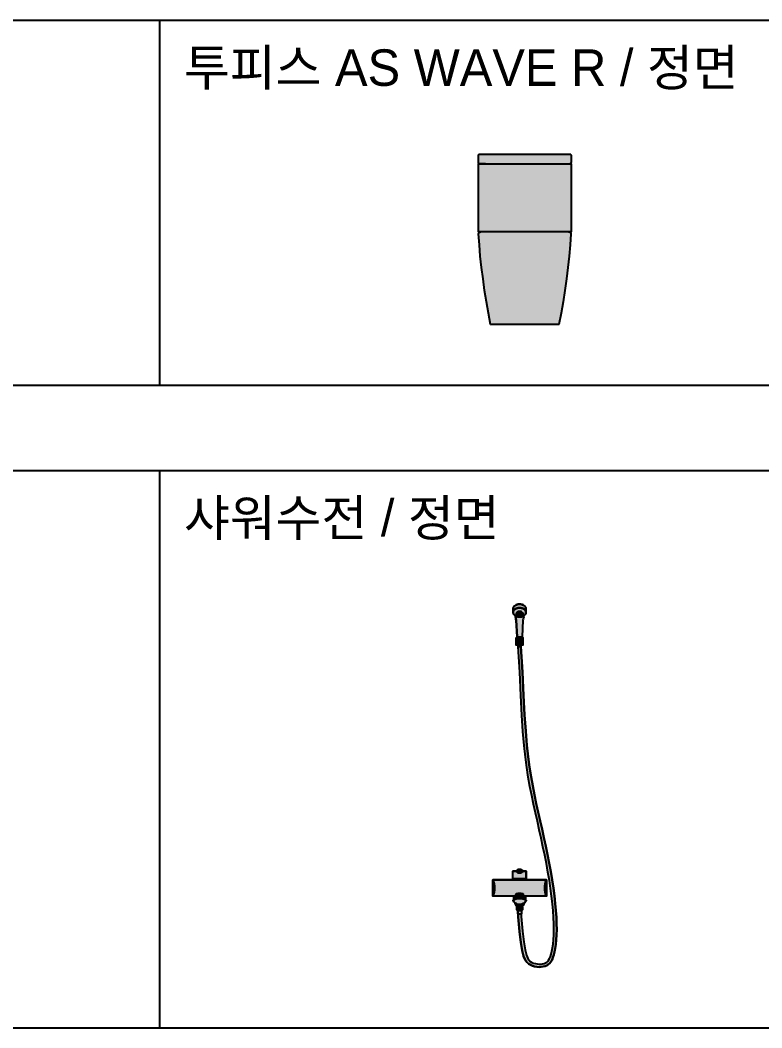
# Model space of a CAD drawing. Header units: millimetres. Extents: x 488786 to 747986, y 25193 to 95000.
# Drawn here: x 545927 to 548974, y 73179 to 77320 of the extents above; entities that cross this region are included whole.
import ezdxf

# ---------------------------------------------------------------- set-up
doc = ezdxf.new("R2010")
doc.units = ezdxf.units.MM
for name, color, linetype in [('10. ETC', 251, 'Continuous'), ('13. TXT2', 43, 'Continuous'), ('25. 255', 255, 'Continuous'), ('6. FUR1', 181, 'Continuous')]:
    doc.layers.add(name, color=color, linetype=linetype)
doc.styles.add('YUHIHA_TEXT', font='Pretendard-Regular.ttf')

# ---------------------------------------------------------------- blocks, each defined once
blk = doc.blocks.new('YUHIHA_Sanitary_Toilet_TwoPiece_B_Front_Geometry')
at = {"layer": '25. 255'}
blk.add_hatch(color=256, dxfattribs=at).paths.add_polyline_path([(40.8, 46.4), (32.5, 93), (25, 139.7), (18.5, 186.5), (12.5, 233.4), (7.4, 280.3), (3.4, 327.4), (0.4, 371.8), (0.9, 374.8), (2.6, 377.5), (5.3, 379.4), (8.4, 380), (0, 380), (0, 660), (28.4, 660), (4.4, 660), (2.5, 660.7), (1.5, 661.5), (0.4, 663.1), (0.1, 664.3), (0.1, 695.7), (0.4, 696.9), (1.5, 698.5), (3.1, 699.6), (5, 700), (375.7, 700), (377.5, 699.3), (378.5, 698.5), (379.6, 696.9), (380, 695.7), (380, 665), (379.6, 663.1), (378.5, 661.5), (376.9, 660.4), (375.2, 660), (380, 660), (380, 380), (371.5, 380), (374.7, 379.4), (377.4, 377.5), (379.1, 374.8), (379.5, 371.8), (376.6, 327.4), (372.5, 280.3), (367.5, 233.4), (361.5, 186.5), (354.9, 139.7), (347.5, 93), (339.2, 46.4), (330, 0), (49.9, 0)])
at = {"layer": '6. FUR1', "linetype": 'Continuous'}
blk.add_lwpolyline([(40.8, 46.4), (32.5, 93), (25, 139.7), (18.5, 186.5), (12.5, 233.4), (7.4, 280.3), (3.4, 327.4), (0.4, 371.8), (0.9, 374.8), (2.6, 377.5), (5.3, 379.4), (8.4, 380), (0, 380), (0, 660), (28.4, 660), (4.4, 660), (2.5, 660.7), (1.5, 661.5), (0.4, 663.1), (0.1, 664.3), (0.1, 695.7), (0.4, 696.9), (1.5, 698.5), (3.1, 699.6), (5, 700), (375.7, 700), (377.5, 699.3), (378.5, 698.5), (379.6, 696.9), (380, 695.7), (380, 665), (379.6, 663.1), (378.5, 661.5), (376.9, 660.4), (375.2, 660), (380, 660), (380, 380), (371.5, 380), (374.7, 379.4), (377.4, 377.5), (379.1, 374.8), (379.5, 371.8), (376.6, 327.4), (372.5, 280.3), (367.5, 233.4), (361.5, 186.5), (354.9, 139.7), (347.5, 93), (339.2, 46.4), (330, 0), (49.9, 0), (40.8, 46.4)], close=True, dxfattribs=at)
at = {"layer": '6. FUR1', "color": 241, "linetype": 'Continuous', "lineweight": -3}
for points in [[(2, 660), (378, 660)], [(370.8, 380), (9.1, 380)]]:
    blk.add_lwpolyline(points, dxfattribs=at)
blk = doc.blocks.new('YUHIHA_Sanitary_Toilet_TwoPiece_B_Front', base_point=(190, 0))
at = {"layer": '6. FUR1'}
blk.add_blockref('YUHIHA_Sanitary_Toilet_TwoPiece_B_Front_Geometry', (0, 0), dxfattribs=at)
blk = doc.blocks.new('YUHIHA_Sanitary_ShowerMixer_Front_Geometry')
at = {"layer": '25. 255'}
for points in [[(83.7, 1457.1), (83.7, 1471.9), (83.8, 1473.7), (84.2, 1475.4), (84.8, 1477.1), (85.5, 1478.7), (86.7, 1480.6), (88.1, 1482.3), (89.7, 1483.8), (91.4, 1485.2), (93.3, 1486.5), (95.3, 1487.5), (97.4, 1488.5), (99.6, 1489.2), (102.1, 1489.9), (104.7, 1490.3), (107.3, 1490.6), (110, 1490.7), (112.6, 1490.6), (115.2, 1490.3), (117.8, 1489.9), (120.3, 1489.2), (122.5, 1488.5), (124.6, 1487.5), (126.6, 1486.5), (128.5, 1485.2), (130.2, 1483.8), (131.8, 1482.3), (133.2, 1480.6), (134.4, 1478.7), (135.2, 1477.1), (135.7, 1475.4), (136.1, 1473.7), (136.2, 1471.9), (136.2, 1457.1), (136.1, 1458.9), (135.7, 1460.7), (135.2, 1462.4), (134.4, 1464), (133.2, 1465.8), (131.8, 1467.5), (130.2, 1469.1), (128.5, 1470.5), (126.6, 1471.7), (124.6, 1472.8), (122.5, 1473.7), (120.3, 1474.5), (117.8, 1475.1), (115.2, 1475.6), (112.6, 1475.9), (110, 1476), (107.3, 1475.9), (104.7, 1475.6), (102.1, 1475.1), (99.6, 1474.5), (97.4, 1473.7), (95.3, 1472.8), (93.3, 1471.7), (91.4, 1470.5), (89.7, 1469.1), (88.1, 1467.5), (86.7, 1465.8), (85.5, 1464), (84.8, 1462.4), (84.2, 1460.7), (83.8, 1458.9)], [(91.1, 1444), (89.4, 1445.4), (88, 1446.9), (86.7, 1448.5), (85.5, 1450.3), (84.8, 1451.9), (84.2, 1453.6), (83.8, 1455.3), (83.7, 1457.1), (83.8, 1458.9), (84.2, 1460.7), (84.8, 1462.4), (85.5, 1464), (86.7, 1465.8), (88.1, 1467.5), (89.7, 1469.1), (91.4, 1470.5), (93.3, 1471.7), (95.3, 1472.8), (97.4, 1473.7), (99.6, 1474.5), (102.1, 1475.1), (104.7, 1475.6), (107.3, 1475.9), (110, 1476), (112.6, 1475.9), (115.2, 1475.6), (117.8, 1475.1), (120.3, 1474.5), (122.5, 1473.7), (124.6, 1472.8), (126.6, 1471.7), (128.5, 1470.5), (130.2, 1469.1), (131.8, 1467.5), (133.2, 1465.8), (134.4, 1464), (135.2, 1462.4), (135.7, 1460.7), (136.1, 1458.9), (136.2, 1457.1), (136.1, 1455.3), (135.7, 1453.6), (135.2, 1451.9), (134.4, 1450.3), (133.2, 1448.5), (131.9, 1446.9), (130.5, 1445.4), (128.9, 1444), (128.8, 1444), (128.7, 1443.9), (128.6, 1443.9), (128.5, 1443.8), (126.6, 1442.5), (124.6, 1441.4), (122.5, 1440.5), (120.3, 1439.8), (117.8, 1439.1), (115.2, 1438.6), (112.6, 1438.4), (110, 1438.3), (107.3, 1438.4), (104.7, 1438.6), (102.1, 1439.1), (99.6, 1439.8), (97.4, 1440.5), (95.3, 1441.4), (93.3, 1442.5), (91.4, 1443.8), (91.3, 1443.9), (91.2, 1443.9), (91.1, 1444)], [(97.1, 1452), (97.2, 1452.9), (97.3, 1453.7), (97.6, 1454.5), (98, 1455.2), (98.6, 1456.1), (99.3, 1456.9), (100, 1457.7), (100.9, 1458.3), (101.8, 1458.9), (102.8, 1459.4), (103.8, 1459.9), (104.9, 1460.2), (106.1, 1460.5), (107.4, 1460.8), (108.7, 1460.9), (110, 1460.9), (111.2, 1460.9), (112.5, 1460.8), (113.8, 1460.5), (115.1, 1460.2), (116.1, 1459.9), (117.1, 1459.4), (118.1, 1458.9), (119, 1458.3), (119.9, 1457.7), (120.6, 1456.9), (121.3, 1456.1), (121.9, 1455.2), (122.3, 1454.5), (122.6, 1453.7), (122.7, 1452.9), (122.8, 1452), (122.7, 1451.2), (122.6, 1450.3), (122.3, 1449.5), (121.9, 1448.8), (121.3, 1447.9), (120.6, 1447.1), (119.9, 1446.4), (119, 1445.7), (118.1, 1445.1), (117.1, 1444.6), (116.1, 1444.2), (115.1, 1443.8), (113.8, 1443.5), (112.5, 1443.3), (111.2, 1443.1), (110, 1443.1), (108.7, 1443.1), (107.4, 1443.3), (106.1, 1443.5), (104.9, 1443.8), (103.8, 1444.2), (102.8, 1444.6), (101.8, 1445.1), (100.9, 1445.7), (100, 1446.4), (99.3, 1447.1), (98.6, 1447.9), (98, 1448.8), (97.6, 1449.5), (97.3, 1450.3), (97.2, 1451.2)], [(99.8, 1356.9), (96.2, 1424.8), (95.1, 1429.6), (93.9, 1434.5), (92.6, 1439.3), (91.1, 1444), (91.1, 1444), (91.2, 1443.9), (91.3, 1443.9), (91.4, 1443.8), (93.3, 1442.5), (95.3, 1441.4), (97.4, 1440.5), (99.6, 1439.8), (102.1, 1439.1), (104.7, 1438.6), (107.3, 1438.4), (110, 1438.3), (112.6, 1438.4), (115.2, 1438.6), (117.8, 1439.1), (120.3, 1439.8), (122.5, 1440.5), (124.6, 1441.4), (126.6, 1442.5), (128.5, 1443.8), (128.6, 1443.9), (128.7, 1443.9), (128.8, 1444), (128.9, 1444), (127.3, 1439.3), (126, 1434.5), (124.8, 1429.6), (123.7, 1424.8), (120.1, 1356.8), (119.8, 1356.7), (119.6, 1356.6), (119.3, 1356.5), (119, 1356.4), (114.5, 1355.3), (109.9, 1354.9), (105.4, 1355.3), (100.9, 1356.5), (100.6, 1356.6), (100.3, 1356.7), (100.1, 1356.8)], [(96.1, 1353.9), (101.1, 1353.9), (101.1, 1354.9), (118.8, 1354.9), (118.8, 1353.9), (123.8, 1353.9), (123.8, 1322.4), (115.7, 1322.4), (115.7, 1316.6), (104.2, 1316.6), (104.2, 1322.4), (96.1, 1322.4)], [(101.7, 231.2), (101.7, 234), (118.3, 234), (118.3, 231.2), (118.2, 231.1), (118.2, 231), (118.1, 231), (118.1, 230.9), (118, 230.9), (117.9, 230.8), (117.9, 230.7), (117.9, 230.6), (117.9, 218.9), (117.9, 218.8), (117.8, 218.8), (117.8, 218.8), (117.8, 218.7), (117.8, 218.7), (117.7, 218.7), (117.7, 218.7), (117.7, 218.7), (117.1, 218.7), (116.1, 218.7), (116.1, 218.7), (116.1, 207), (121.7, 147.8), (127.2, 102.9), (132.6, 70.5), (138.1, 48.6), (143.5, 35.2), (148.6, 27.7), (154, 23), (160.4, 19.1), (167.4, 16), (174.9, 13.8), (182.6, 12.5), (190.2, 11.9), (197.7, 12.2), (204.7, 13.2), (211, 14.9), (216.5, 17.2), (221.2, 20.1), (225.3, 23.8), (229.2, 28.6), (232.8, 34.9), (236.3, 42.8), (239.4, 52.7), (242.3, 64.5), (244.9, 78.5), (247.2, 94.4), (248.9, 112.3), (250.1, 132.2), (250.7, 154), (250.6, 177.6), (249.7, 203.2), (247.9, 230.6), (245.2, 259.8), (241.6, 290.6), (237.3, 322.8), (232.2, 356), (226.4, 390.1), (220.1, 424.7), (213.3, 459.5), (206.1, 494.4), (198.6, 529.1), (190.8, 563.8), (182.9, 598.6), (175, 633.7), (167.2, 669.2), (159.7, 705.4), (152.5, 742.3), (145.7, 780.1), (139.4, 819.4), (133.7, 862.2), (128.4, 910.8), (123.6, 967.6), (119, 1035), (114.8, 1115.5), (110.7, 1211.2), (104.2, 1316.6), (115.7, 1316.6), (122.3, 1211.7), (126.3, 1116), (130.6, 1035.7), (135.1, 968.5), (140, 911.9), (145.2, 863.6), (150.9, 821.1), (157.1, 782.1), (163.8, 744.4), (171, 707.7), (178.6, 671.7), (186.3, 636.3), (194.2, 601.2), (202.1, 566.4), (209.9, 531.7), (217.4, 496.9), (224.7, 461.8), (231.5, 426.8), (237.8, 392.1), (243.6, 357.9), (248.7, 324.5), (253.1, 292.1), (256.7, 261), (259.5, 231.5), (261.3, 203.8), (262.2, 177.9), (262.3, 153.8), (261.7, 131.6), (260.5, 111.4), (258.7, 93), (256.4, 76.5), (253.7, 62), (250.6, 49.4), (247.1, 38.6), (243.2, 29.5), (238.7, 21.8), (233.7, 15.5), (228, 10.5), (221.6, 6.6), (214.5, 3.6), (206.8, 1.6), (198.4, 0.3), (189.7, 0), (180.8, 0.6), (171.8, 2.2), (163, 4.8), (154.6, 8.5), (146.6, 13.3), (139.3, 19.7), (132.6, 29.5), (126.4, 44.9), (120.6, 68), (115, 101.2), (109.5, 146.5), (103.9, 206.4), (103.8, 218.7), (102.8, 218.7), (102.3, 218.7), (102.2, 218.7), (102.1, 218.7), (102.1, 218.8), (102.1, 218.9), (102.1, 230.6), (102, 230.7), (102, 230.8), (101.9, 230.9), (101.9, 230.9), (101.8, 231), (101.7, 231), (101.7, 231.1)], [(82.5, 362.9), (82.5, 393.9), (95, 393.9), (98, 390.7), (101.6, 388.4), (105.6, 386.9), (110, 386.4), (114.3, 386.9), (118.3, 388.4), (122, 390.7), (125, 393.9), (137.5, 393.9), (137.5, 362.9), (134, 362.9), (85.9, 362.9)], [(95, 393.9), (98, 397), (101.6, 399.4), (105.6, 400.9), (110, 401.4), (114.3, 400.9), (118.3, 399.4), (122, 397), (125, 393.9), (122, 390.7), (118.3, 388.4), (114.3, 386.9), (110, 386.4), (105.6, 386.9), (101.6, 388.4), (98, 390.7)], [(0, 291.5), (3, 299.6), (5.2, 308), (6.5, 316.5), (6.9, 325), (6.5, 333.6), (5.2, 342.1), (3, 350.4), (0, 358.6), (85.9, 358.6), (134, 358.6), (219.9, 358.6), (216.9, 350.4), (214.7, 342.1), (213.4, 333.6), (213, 325), (213.4, 316.5), (214.7, 308), (216.9, 299.6), (219.9, 291.5), (134, 291.5), (123, 291.5), (123, 293.7), (124.8, 298.3), (124.9, 298.6), (125, 298.9), (124.9, 299.2), (124.8, 299.5), (124.6, 299.8), (124.4, 300), (124.1, 300.2), (123.8, 300.3), (116.9, 301.3), (110, 301.7), (103, 301.3), (96.2, 300.3), (95.8, 300.2), (95.6, 300), (95.3, 299.8), (95.1, 299.5), (95, 299.2), (95, 298.9), (95, 298.6), (95.1, 298.3), (97, 293.7), (97, 291.5), (85.9, 291.5)], [(0, 358.6), (3, 350.4), (5.2, 342.1), (6.5, 333.6), (6.9, 325), (6.5, 316.5), (5.2, 308), (3, 299.6), (0, 291.5)], [(85.9, 358.6), (85.9, 362.9), (134, 362.9), (134, 358.6)], [(219.9, 291.5), (216.9, 299.6), (214.7, 308), (213.4, 316.5), (213, 325), (213.4, 333.6), (214.7, 342.1), (216.9, 350.4), (219.9, 358.6)], [(85.9, 275.8), (85.9, 291.5), (97, 291.5), (97, 293.7), (123, 293.7), (123, 291.5), (134, 291.5), (134, 275.8), (128.3, 278.5), (122.3, 280.5), (116.2, 281.7), (110, 282.1), (103.8, 281.7), (97.6, 280.5), (91.6, 278.5)], [(95.1, 298.3), (95, 298.6), (95, 298.9), (95, 299.2), (95.1, 299.5), (95.3, 299.8), (95.6, 300), (95.8, 300.2), (96.2, 300.3), (103, 301.3), (110, 301.7), (116.9, 301.3), (123.8, 300.3), (124.1, 300.2), (124.4, 300), (124.6, 299.8), (124.8, 299.5), (124.9, 299.2), (125, 298.9), (124.9, 298.6), (124.8, 298.3), (123, 293.7), (97, 293.7)], [(91.8, 262.9), (89, 265.2), (86.5, 267.7), (84.3, 270.6), (82.5, 273.6), (83.3, 274.2), (84.2, 274.7), (85, 275.3), (85.9, 275.8), (91.6, 278.5), (97.6, 280.5), (103.8, 281.7), (110, 282.1), (116.2, 281.7), (122.3, 280.5), (128.3, 278.5), (134, 275.8), (134.9, 275.3), (135.8, 274.7), (136.6, 274.2), (137.5, 273.6), (135.6, 270.6), (133.4, 267.7), (130.9, 265.2), (128.1, 262.9), (123.9, 260.4), (119.4, 258.6), (114.7, 257.5), (110, 257.1), (105.2, 257.5), (100.5, 258.6), (96, 260.4)], [(96, 252.2), (91.8, 262.9), (96, 260.4), (100.5, 258.6), (105.2, 257.5), (110, 257.1), (114.7, 257.5), (119.4, 258.6), (123.9, 260.4), (128.1, 262.9), (124, 252.3), (123.9, 252.2)], [(96, 252.2), (97, 251.2), (123, 251.2), (123.7, 251.9), (122.3, 249.6), (122.1, 249.5), (121.9, 249.3), (121.7, 249.2), (121.4, 249.2), (120.4, 249.2), (99.5, 249.2), (98.5, 249.2), (98.3, 249.2), (98, 249.3), (97.8, 249.5), (97.7, 249.6)], [(97, 251.2), (96, 252.2), (123.9, 252.2), (123.7, 251.9), (123, 251.2)], [(100.6, 247.7), (99.5, 249.2), (120.4, 249.2), (119.3, 247.7)], [(98.2, 235), (98.2, 245.7), (98.7, 246.2), (99.5, 246.2), (100.6, 246.2), (119.3, 246.2), (120.4, 246.2), (121.2, 246.2), (121.7, 245.7), (121.7, 235), (120.7, 234), (118.3, 234), (101.7, 234), (99.3, 234)], [(119.3, 246.2), (100.6, 246.2), (100.6, 247.7), (119.3, 247.7)]]:
    blk.add_hatch(color=256, dxfattribs=at).paths.add_polyline_path(points)
at = {"layer": '6. FUR1', "linetype": 'Continuous'}
for p, q in [((83.7, 1457.1), (83.7, 1471.9)), ((136.2, 1471.9), (136.2, 1457.1)), ((82.5, 362.9), (82.5, 393.9)), ((95, 393.9), (82.5, 393.9)), ((137.5, 393.9), (125, 393.9)), ((137.5, 362.9), (137.5, 393.9)), ((0, 358.6), (0, 291.5)), ((85.9, 358.6), (0, 358.6)), ((134, 362.9), (85.9, 362.9)), ((134, 358.6), (85.9, 358.6)), ((219.9, 358.6), (134, 358.6)), ((219.9, 358.6), (219.9, 291.5)), ((85.9, 291.5), (0, 291.5)), ((85.9, 291.5), (85.9, 275.8)), ((97, 291.5), (85.9, 291.5)), ((97, 280.3), (97, 293.7)), ((97, 293.7), (123, 293.7)), ((123, 280.3), (123, 293.7)), ((134, 291.5), (123, 291.5)), ((134, 291.5), (134, 275.8)), ((219.9, 291.5), (134, 291.5)), ((96, 252.2), (91.8, 262.9)), ((96, 252.2), (124, 252.2)), ((97, 251.2), (123, 251.2)), ((99.5, 249.2), (120.4, 249.2)), ((98.2, 235), (98.2, 245.7)), ((99.5, 246.2), (120.4, 246.2)), ((100.6, 247.7), (119.3, 247.7)), ((100.6, 235), (100.6, 245.7)), ((118.3, 234), (101.7, 234)), ((102.1, 230.6), (102.1, 218.9)), ((117.7, 230.9), (102.2, 230.9)), ((102.9, 235), (102.9, 245.7)), ((103.8, 218.7), (116.1, 218.7)), ((105.3, 235), (105.3, 245.7)), ((107.6, 235), (107.6, 245.7)), ((112.3, 235), (112.3, 245.7)), ((114.6, 235), (114.6, 245.7)), ((117, 235), (117, 245.7)), ((117.9, 230.6), (117.9, 218.9)), ((119.3, 235), (119.3, 245.7)), ((121.7, 235), (121.7, 245.7))]:
    blk.add_line(p, q, dxfattribs=at)
at = {"layer": '6. FUR1', "color": 241, "linetype": 'Continuous', "lineweight": -3}
for p, q in [((85.9, 362.9), (82.5, 362.9)), ((85.9, 358.6), (85.9, 362.9)), ((134, 358.6), (134, 362.9)), ((137.5, 362.9), (134, 362.9)), ((97, 293.7), (95.1, 298.3)), ((123, 293.7), (124.8, 298.3)), ((96, 260.4), (96, 252.2)), ((96, 252.2), (97, 251.2)), ((97.7, 249.6), (96, 252.2)), ((99.5, 249.2), (98.5, 249.2)), ((99.5, 246.2), (99.5, 249.2)), ((99.5, 249.2), (100.6, 247.7)), ((119.3, 247.7), (120.4, 249.2)), ((120.4, 246.2), (120.4, 249.2)), ((120.4, 249.2), (121.4, 249.2)), ((123, 251.2), (124, 252.2)), ((124, 260.4), (124, 252.2)), ((98.7, 246.2), (98.2, 245.7)), ((98.2, 235), (99.3, 234)), ((98.7, 246.2), (99.5, 246.2)), ((101.7, 234), (99.3, 234)), ((100.6, 246.2), (100.6, 247.7)), ((101.7, 234), (101.7, 231.2)), ((102.3, 218.7), (102.8, 218.7)), ((102.8, 218.7), (103.8, 218.7)), ((116.1, 218.7), (117.1, 218.7)), ((117.1, 218.7), (117.7, 218.7)), ((118.3, 234), (118.3, 231.2)), ((120.7, 234), (118.3, 234)), ((119.3, 246.2), (119.3, 247.7)), ((120.4, 246.2), (121.2, 246.2)), ((121.7, 235), (120.7, 234)), ((121.7, 245.7), (121.2, 246.2))]:
    blk.add_line(p, q, dxfattribs=at)
at = {"layer": '6. FUR1', "linetype": 'Continuous'}
for points in [[(136.2, 1471.9, 0.131518), (134.4, 1478.7, 0.106604), (128.5, 1485.2, 0.083624), (120.3, 1489.2, 0.072425), (110, 1490.7, 0.072425), (99.6, 1489.2, 0.083624), (91.4, 1485.2, 0.106604), (85.5, 1478.7, 0.131518), (83.7, 1471.9, 0.131518)], [(136.2, 1457.1, 0.131518), (134.4, 1464, 0.106604), (128.5, 1470.5, 0.083624), (120.3, 1474.5, 0.072425), (110, 1476, 0.072425), (99.6, 1474.5, 0.083624), (91.4, 1470.5, 0.106604), (85.5, 1464, 0.131518), (83.7, 1457.1, 0.131518)], [(83.7, 1457.1, 0.131518), (85.5, 1450.3, 0.101405), (91.1, 1444, 0.083624)], [(128.9, 1444, 0.101405), (134.4, 1450.3, 0.131518), (136.2, 1457.1, 0.131518)], [(91.1, 1444, -0.033264), (96.2, 1424.8), (99.8, 1356.9)], [(91.1, 1444, 0.005144), (91.4, 1443.8, 0.083624), (99.6, 1439.8, 0.072425), (110, 1438.3, 0.072425), (120.3, 1439.8, 0.083624), (128.5, 1443.8, 0.005144), (128.9, 1444, 0.131518)], [(128.9, 1444, 0.033264), (123.7, 1424.8), (120.1, 1356.8)]]:
    blk.add_lwpolyline(points, format="xyb", dxfattribs=at)
at = {"layer": '6. FUR1', "color": 241, "linetype": 'Continuous', "lineweight": -3}
for points in [[(83.7, 1457.1), (83.7, 1471.9), (83.8, 1473.7), (84.2, 1475.4), (84.8, 1477.1), (85.5, 1478.7), (86.7, 1480.6), (88.1, 1482.3), (89.7, 1483.8), (91.4, 1485.2), (93.3, 1486.5), (95.3, 1487.5), (97.4, 1488.5), (99.6, 1489.2), (102.1, 1489.9), (104.7, 1490.3), (107.3, 1490.6), (110, 1490.7), (112.6, 1490.6), (115.2, 1490.3), (117.8, 1489.9), (120.3, 1489.2), (122.5, 1488.5), (124.6, 1487.5), (126.6, 1486.5), (128.5, 1485.2), (130.2, 1483.8), (131.8, 1482.3), (133.2, 1480.6), (134.4, 1478.7), (135.2, 1477.1), (135.7, 1475.4), (136.1, 1473.7), (136.2, 1471.9), (136.2, 1457.1), (136.1, 1458.9), (135.7, 1460.7), (135.2, 1462.4), (134.4, 1464), (133.2, 1465.8), (131.8, 1467.5), (130.2, 1469.1), (128.5, 1470.5), (126.6, 1471.7), (124.6, 1472.8), (122.5, 1473.7), (120.3, 1474.5), (117.8, 1475.1), (115.2, 1475.6), (112.6, 1475.9), (110, 1476), (107.3, 1475.9), (104.7, 1475.6), (102.1, 1475.1), (99.6, 1474.5), (97.4, 1473.7), (95.3, 1472.8), (93.3, 1471.7), (91.4, 1470.5), (89.7, 1469.1), (88.1, 1467.5), (86.7, 1465.8), (85.5, 1464), (84.8, 1462.4), (84.2, 1460.7), (83.8, 1458.9), (83.7, 1457.1)], [(91.1, 1444), (89.4, 1445.4), (88, 1446.9), (86.7, 1448.5), (85.5, 1450.3), (84.8, 1451.9), (84.2, 1453.6), (83.8, 1455.3), (83.7, 1457.1), (83.8, 1458.9), (84.2, 1460.7), (84.8, 1462.4), (85.5, 1464), (86.7, 1465.8), (88.1, 1467.5), (89.7, 1469.1), (91.4, 1470.5), (93.3, 1471.7), (95.3, 1472.8), (97.4, 1473.7), (99.6, 1474.5), (102.1, 1475.1), (104.7, 1475.6), (107.3, 1475.9), (110, 1476), (112.6, 1475.9), (115.2, 1475.6), (117.8, 1475.1), (120.3, 1474.5), (122.5, 1473.7), (124.6, 1472.8), (126.6, 1471.7), (128.5, 1470.5), (130.2, 1469.1), (131.8, 1467.5), (133.2, 1465.8), (134.4, 1464), (135.2, 1462.4), (135.7, 1460.7), (136.1, 1458.9), (136.2, 1457.1), (136.1, 1455.3), (135.7, 1453.6), (135.2, 1451.9), (134.4, 1450.3), (133.2, 1448.5), (131.9, 1446.9), (130.5, 1445.4), (128.9, 1444), (128.8, 1444), (128.7, 1443.9), (128.6, 1443.9), (128.5, 1443.8), (126.6, 1442.5), (124.6, 1441.4), (122.5, 1440.5), (120.3, 1439.8), (117.8, 1439.1), (115.2, 1438.6), (112.6, 1438.4), (110, 1438.3), (107.3, 1438.4), (104.7, 1438.6), (102.1, 1439.1), (99.6, 1439.8), (97.4, 1440.5), (95.3, 1441.4), (93.3, 1442.5), (91.4, 1443.8), (91.3, 1443.9), (91.2, 1443.9), (91.1, 1444), (91.1, 1444)], [(97.1, 1452), (97.2, 1452.9), (97.3, 1453.7), (97.6, 1454.5), (98, 1455.2), (98.6, 1456.1), (99.3, 1456.9), (100, 1457.7), (100.9, 1458.3), (101.8, 1458.9), (102.8, 1459.4), (103.8, 1459.9), (104.9, 1460.2), (106.1, 1460.5), (107.4, 1460.8), (108.7, 1460.9), (110, 1460.9), (111.2, 1460.9), (112.5, 1460.8), (113.8, 1460.5), (115.1, 1460.2), (116.1, 1459.9), (117.1, 1459.4), (118.1, 1458.9), (119, 1458.3), (119.9, 1457.7), (120.6, 1456.9), (121.3, 1456.1), (121.9, 1455.2), (122.3, 1454.5), (122.6, 1453.7), (122.7, 1452.9), (122.8, 1452), (122.7, 1451.2), (122.6, 1450.3), (122.3, 1449.5), (121.9, 1448.8), (121.3, 1447.9), (120.6, 1447.1), (119.9, 1446.4), (119, 1445.7), (118.1, 1445.1), (117.1, 1444.6), (116.1, 1444.2), (115.1, 1443.8), (113.8, 1443.5), (112.5, 1443.3), (111.2, 1443.1), (110, 1443.1), (108.7, 1443.1), (107.4, 1443.3), (106.1, 1443.5), (104.9, 1443.8), (103.8, 1444.2), (102.8, 1444.6), (101.8, 1445.1), (100.9, 1445.7), (100, 1446.4), (99.3, 1447.1), (98.6, 1447.9), (98, 1448.8), (97.6, 1449.5), (97.3, 1450.3), (97.2, 1451.2), (97.1, 1452)], [(99.8, 1356.9), (96.2, 1424.8), (95.1, 1429.6), (93.9, 1434.5), (92.6, 1439.3), (91.1, 1444), (91.1, 1444), (91.2, 1443.9), (91.3, 1443.9), (91.4, 1443.8), (93.3, 1442.5), (95.3, 1441.4), (97.4, 1440.5), (99.6, 1439.8), (102.1, 1439.1), (104.7, 1438.6), (107.3, 1438.4), (110, 1438.3), (112.6, 1438.4), (115.2, 1438.6), (117.8, 1439.1), (120.3, 1439.8), (122.5, 1440.5), (124.6, 1441.4), (126.6, 1442.5), (128.5, 1443.8), (128.6, 1443.9), (128.7, 1443.9), (128.8, 1444), (128.9, 1444), (127.3, 1439.3), (126, 1434.5), (124.8, 1429.6), (123.7, 1424.8), (120.1, 1356.8), (119.8, 1356.7), (119.6, 1356.6), (119.3, 1356.5), (119, 1356.4), (114.5, 1355.3), (109.9, 1354.9), (105.4, 1355.3), (100.9, 1356.5), (100.6, 1356.6), (100.3, 1356.7), (100.1, 1356.8), (99.8, 1356.9)], [(101.7, 231.2), (101.7, 234), (118.3, 234), (118.3, 231.2), (118.2, 231.1), (118.2, 231), (118.1, 231), (118.1, 230.9), (118, 230.9), (117.9, 230.8), (117.9, 230.7), (117.9, 230.6), (117.9, 218.9), (117.9, 218.8), (117.8, 218.8), (117.8, 218.8), (117.8, 218.7), (117.8, 218.7), (117.7, 218.7), (117.7, 218.7), (117.7, 218.7), (117.1, 218.7), (116.1, 218.7), (116.1, 218.7), (116.1, 207), (121.7, 147.8), (127.2, 102.9), (132.6, 70.5), (138.1, 48.6), (143.5, 35.2), (148.6, 27.7), (154, 23), (160.4, 19.1), (167.4, 16), (174.9, 13.8), (182.6, 12.5), (190.2, 11.9), (197.7, 12.2), (204.7, 13.2), (211, 14.9), (216.5, 17.2), (221.2, 20.1), (225.3, 23.8), (229.2, 28.6), (232.8, 34.9), (236.3, 42.8), (239.4, 52.7), (242.3, 64.5), (244.9, 78.5), (247.2, 94.4), (248.9, 112.3), (250.1, 132.2), (250.7, 154), (250.6, 177.6), (249.7, 203.2), (247.9, 230.6), (245.2, 259.8), (241.6, 290.6), (237.3, 322.8), (232.2, 356), (226.4, 390.1), (220.1, 424.7), (213.3, 459.5), (206.1, 494.4), (198.6, 529.1), (190.8, 563.8), (182.9, 598.6), (175, 633.7), (167.2, 669.2), (159.7, 705.4), (152.5, 742.3), (145.7, 780.1), (139.4, 819.4), (133.7, 862.2), (128.4, 910.8), (123.6, 967.6), (119, 1035), (114.8, 1115.5), (110.7, 1211.2), (104.2, 1316.6), (115.7, 1316.6), (122.3, 1211.7), (126.3, 1116), (130.6, 1035.7), (135.1, 968.5), (140, 911.9), (145.2, 863.6), (150.9, 821.1), (157.1, 782.1), (163.8, 744.4), (171, 707.7), (178.6, 671.7), (186.3, 636.3), (194.2, 601.2), (202.1, 566.4), (209.9, 531.7), (217.4, 496.9), (224.7, 461.8), (231.5, 426.8), (237.8, 392.1), (243.6, 357.9), (248.7, 324.5), (253.1, 292.1), (256.7, 261), (259.5, 231.5), (261.3, 203.8), (262.2, 177.9), (262.3, 153.8), (261.7, 131.6), (260.5, 111.4), (258.7, 93), (256.4, 76.5), (253.7, 62), (250.6, 49.4), (247.1, 38.6), (243.2, 29.5), (238.7, 21.8), (233.7, 15.5), (228, 10.5), (221.6, 6.6), (214.5, 3.6), (206.8, 1.6), (198.4, 0.3), (189.7, 0), (180.8, 0.6), (171.8, 2.2), (163, 4.8), (154.6, 8.5), (146.6, 13.3), (139.3, 19.7), (132.6, 29.5), (126.4, 44.9), (120.6, 68), (115, 101.2), (109.5, 146.5), (103.9, 206.4), (103.8, 218.7), (102.8, 218.7), (102.3, 218.7), (102.2, 218.7), (102.1, 218.7), (102.1, 218.8), (102.1, 218.9), (102.1, 230.6), (102, 230.7), (102, 230.8), (101.9, 230.9), (101.9, 230.9), (101.8, 231), (101.7, 231), (101.7, 231.1), (101.7, 231.2)], [(82.5, 362.9), (82.5, 393.9), (95, 393.9), (98, 390.7), (101.6, 388.4), (105.6, 386.9), (110, 386.4), (114.3, 386.9), (118.3, 388.4), (122, 390.7), (125, 393.9), (137.5, 393.9), (137.5, 362.9), (134, 362.9), (85.9, 362.9), (82.5, 362.9)], [(95, 393.9), (98, 397), (101.6, 399.4), (105.6, 400.9), (110, 401.4), (114.3, 400.9), (118.3, 399.4), (122, 397), (125, 393.9), (122, 390.7), (118.3, 388.4), (114.3, 386.9), (110, 386.4), (105.6, 386.9), (101.6, 388.4), (98, 390.7), (95, 393.9)], [(0, 291.5), (3, 299.6), (5.2, 308), (6.5, 316.5), (6.9, 325), (6.5, 333.6), (5.2, 342.1), (3, 350.4), (0, 358.6), (85.9, 358.6), (134, 358.6), (219.9, 358.6), (216.9, 350.4), (214.7, 342.1), (213.4, 333.6), (213, 325), (213.4, 316.5), (214.7, 308), (216.9, 299.6), (219.9, 291.5), (134, 291.5), (123, 291.5), (123, 293.7), (124.8, 298.3), (124.9, 298.6), (125, 298.9), (124.9, 299.2), (124.8, 299.5), (124.6, 299.8), (124.4, 300), (124.1, 300.2), (123.8, 300.3), (116.9, 301.3), (110, 301.7), (103, 301.3), (96.2, 300.3), (95.8, 300.2), (95.6, 300), (95.3, 299.8), (95.1, 299.5), (95, 299.2), (95, 298.9), (95, 298.6), (95.1, 298.3), (97, 293.7), (97, 291.5), (85.9, 291.5), (0, 291.5)], [(0, 358.6), (3, 350.4), (5.2, 342.1), (6.5, 333.6), (6.9, 325), (6.5, 316.5), (5.2, 308), (3, 299.6), (0, 291.5), (0, 358.6)], [(85.9, 358.6), (85.9, 362.9), (134, 362.9), (134, 358.6), (85.9, 358.6)], [(219.9, 291.5), (216.9, 299.6), (214.7, 308), (213.4, 316.5), (213, 325), (213.4, 333.6), (214.7, 342.1), (216.9, 350.4), (219.9, 358.6), (219.9, 291.5)], [(85.9, 275.8), (85.9, 291.5), (97, 291.5), (97, 293.7), (123, 293.7), (123, 291.5), (134, 291.5), (134, 275.8), (128.3, 278.5), (122.3, 280.5), (116.2, 281.7), (110, 282.1), (103.8, 281.7), (97.6, 280.5), (91.6, 278.5), (85.9, 275.8)], [(95.1, 298.3), (95, 298.6), (95, 298.9), (95, 299.2), (95.1, 299.5), (95.3, 299.8), (95.6, 300), (95.8, 300.2), (96.2, 300.3), (103, 301.3), (110, 301.7), (116.9, 301.3), (123.8, 300.3), (124.1, 300.2), (124.4, 300), (124.6, 299.8), (124.8, 299.5), (124.9, 299.2), (125, 298.9), (124.9, 298.6), (124.8, 298.3), (123, 293.7), (97, 293.7), (95.1, 298.3)], [(91.8, 262.9), (89, 265.2), (86.5, 267.7), (84.3, 270.6), (82.5, 273.6), (83.3, 274.2), (84.2, 274.7), (85, 275.3), (85.9, 275.8), (91.6, 278.5), (97.6, 280.5), (103.8, 281.7), (110, 282.1), (116.2, 281.7), (122.3, 280.5), (128.3, 278.5), (134, 275.8), (134.9, 275.3), (135.8, 274.7), (136.6, 274.2), (137.5, 273.6), (135.6, 270.6), (133.4, 267.7), (130.9, 265.2), (128.1, 262.9), (123.9, 260.4), (119.4, 258.6), (114.7, 257.5), (110, 257.1), (105.2, 257.5), (100.5, 258.6), (96, 260.4), (91.8, 262.9)], [(96, 252.2), (91.8, 262.9), (96, 260.4), (100.5, 258.6), (105.2, 257.5), (110, 257.1), (114.7, 257.5), (119.4, 258.6), (123.9, 260.4), (128.1, 262.9), (124, 252.3), (123.9, 252.2), (96, 252.2)], [(96, 252.2), (97, 251.2), (123, 251.2), (123.7, 251.9), (122.3, 249.6), (122.1, 249.5), (121.9, 249.3), (121.7, 249.2), (121.4, 249.2), (120.4, 249.2), (99.5, 249.2), (98.5, 249.2), (98.3, 249.2), (98, 249.3), (97.8, 249.5), (97.7, 249.6), (96, 252.2)], [(97, 251.2), (96, 252.2), (123.9, 252.2), (123.7, 251.9), (123, 251.2), (97, 251.2)], [(100.6, 247.7), (99.5, 249.2), (120.4, 249.2), (119.3, 247.7), (100.6, 247.7)], [(98.2, 235), (98.2, 245.7), (98.7, 246.2), (99.5, 246.2), (100.6, 246.2), (119.3, 246.2), (120.4, 246.2), (121.2, 246.2), (121.7, 245.7), (121.7, 235), (120.7, 234), (118.3, 234), (101.7, 234), (99.3, 234), (98.2, 235)], [(119.3, 246.2), (100.6, 246.2), (100.6, 247.7), (119.3, 247.7), (119.3, 246.2)]]:
    blk.add_lwpolyline(points, close=True, dxfattribs=at)
at = {"layer": '6. FUR1', "linetype": 'Continuous'}
blk.add_lwpolyline([(97.1, 1452, 0.135236), (98, 1448.8, 0.1069), (100.9, 1445.7, 0.081923), (104.9, 1443.8, 0.070157), (110, 1443.1, 0.070157), (115.1, 1443.8, 0.081923), (119, 1445.7, 0.1069), (121.9, 1448.8, 0.135236), (122.8, 1452, 0.135236), (121.9, 1455.2, 0.1069), (119, 1458.3, 0.081923), (115.1, 1460.2, 0.070157), (110, 1460.9, 0.070157), (104.9, 1460.2, 0.081923), (100.9, 1458.3, 0.1069), (98, 1455.2, 0.135236)], format="xyb", close=True, dxfattribs=at)
blk.add_lwpolyline([(96.1, 1353.9), (101.1, 1353.9), (101.1, 1354.9), (118.8, 1354.9), (118.8, 1353.9), (123.8, 1353.9), (123.8, 1322.4), (115.7, 1322.4), (115.7, 1316.6), (104.2, 1316.6), (104.2, 1322.4), (96.1, 1322.4)], close=True, dxfattribs=at)
for points in [[(100.9, 1356.5), (101.1, 1354)], [(119, 1356.4), (118.8, 1354)], [(103.8, 218.7), (103.9, 206.4), (109.5, 146.5), (115, 101.2), (120.6, 68), (126.4, 44.9), (132.6, 29.5), (139.3, 19.7), (146.6, 13.3), (154.6, 8.5), (163, 4.8), (171.8, 2.2), (180.8, 0.6), (189.7, 0), (198.4, 0.3), (206.8, 1.6), (214.5, 3.6), (221.6, 6.6), (228, 10.5), (233.7, 15.5), (238.7, 21.8), (243.2, 29.5), (247.1, 38.6), (250.6, 49.4), (253.7, 62), (256.4, 76.5), (258.7, 93), (260.5, 111.4), (261.7, 131.6), (262.3, 153.8), (262.2, 177.9), (261.3, 203.8), (259.5, 231.5), (256.7, 261), (253.1, 292.1), (248.7, 324.5), (243.6, 357.9), (237.8, 392.1), (231.5, 426.8), (224.7, 461.8), (217.4, 496.9), (209.9, 531.7), (202.1, 566.4), (194.2, 601.2), (186.3, 636.3), (178.6, 671.7), (171, 707.7), (163.8, 744.4), (157.1, 782.1), (150.9, 821.1), (145.2, 863.6), (140, 911.9), (135.1, 968.5), (130.6, 1035.7), (126.3, 1116), (122.3, 1211.7), (115.7, 1316.6)], [(116.1, 218.7), (116.1, 207), (121.7, 147.8), (127.2, 102.9), (132.6, 70.5), (138.1, 48.6), (143.5, 35.2), (148.6, 27.7), (154, 23), (160.4, 19.1), (167.4, 16), (174.9, 13.8), (182.6, 12.5), (190.2, 11.9), (197.7, 12.2), (204.7, 13.2), (211, 14.9), (216.5, 17.2), (221.2, 20.1), (225.3, 23.8), (229.2, 28.6), (232.8, 34.9), (236.3, 42.8), (239.4, 52.7), (242.3, 64.5), (244.9, 78.5), (247.2, 94.4), (248.9, 112.3), (250.1, 132.2), (250.7, 154), (250.6, 177.6), (249.7, 203.2), (247.9, 230.6), (245.2, 259.8), (241.6, 290.6), (237.3, 322.8), (232.2, 356), (226.4, 390.1), (220.1, 424.7), (213.3, 459.5), (206.1, 494.4), (198.6, 529.1), (190.8, 563.8), (182.9, 598.6), (175, 633.7), (167.2, 669.2), (159.7, 705.4), (152.5, 742.3), (145.7, 780.1), (139.4, 819.4), (133.7, 862.2), (128.4, 910.8), (123.6, 967.6), (119, 1035), (114.8, 1115.5), (110.7, 1211.2), (104.2, 1316.6)], [(122.3, 249.6), (124, 252.3), (128.1, 262.9)]]:
    blk.add_lwpolyline(points, dxfattribs=at)
at = {"layer": '6. FUR1', "color": 241, "linetype": 'Continuous', "lineweight": -3}
for points in [[(106, 1322.4), (106, 1353.9)], [(113.9, 1322.4), (113.9, 1353.9)]]:
    blk.add_lwpolyline(points, dxfattribs=at)
at = {"layer": '6. FUR1', "linetype": 'Continuous'}
for centre, radius, start, end in [((110.1, 1383.1), 28.2, -111.4853, -109.1225), ((110.1, 1383.1), 28.2, -109.1225, -71.5982), ((110.1, 1383.1), 28.2, -71.5982, -69.2481), ((110, 382.6), 18.7, 36.8697, 143.1303), ((110, 405.1), 18.7, -143.1303, -36.8697), ((-77.7, 325), 84.6, -23.3554, 23.3554), ((297.6, 325), 84.6, 156.6446, -156.6446), ((110, 231.7), 70, 78.6337, 101.3663), ((110, 233.4), 48.7, 119.5645, 124.352), ((110, 288.3), 31.2, -151.9278, -125.6449), ((110, 233.4), 48.7, 60.4355, 119.5645), ((110, 288.3), 31.2, -125.6449, -54.3551), ((110, 288.3), 31.2, -54.3551, -28.0722), ((110, 233.4), 48.7, 55.648, 60.4355)]:
    blk.add_arc(centre, radius, start, end, dxfattribs=at)
at = {"layer": '6. FUR1', "color": 241, "linetype": 'Continuous', "lineweight": -3}
for centre, radius, start, end in [((96.5, 298.8), 1.5, 101.3663, -157.6315), ((123.5, 298.8), 1.5, -22.3685, 78.6337), ((98.5, 250.2), 1, -147.6804, -90), ((121.4, 250.2), 1, -90, -32.3196), ((102, 231.2), 0.306, 180, -109.4712), ((101.8, 230.6), 0.306, 0, 70.5288), ((102.3, 218.9), 0.204, -180, -90), ((117.7, 218.9), 0.204, -90, 0), ((118.2, 230.6), 0.306, 109.4712, 180), ((118, 231.2), 0.306, -70.5288, 0)]:
    blk.add_arc(centre, radius, start, end, dxfattribs=at)
blk = doc.blocks.new('YUHIHA_Sanitary_ShowerMixer_Front', base_point=(131.2, 1490.7))
at = {"layer": '6. FUR1'}
blk.add_blockref('YUHIHA_Sanitary_ShowerMixer_Front_Geometry', (0, 0), dxfattribs=at)

msp = doc.modelspace()

# ---------------------------------------------------------------- linework, layer by layer
at = {"layer": '10. ETC'}
for p, q in [((543500, 77320), (552500, 77320)), ((546500, 77320), (546500, 75820)), ((543500, 75820), (552500, 75820)), ((543500, 75470), (552500, 75470)), ((546500, 75470), (546500, 73179.3)), ((543500, 73179.3), (552500, 73179.3))]:
    msp.add_line(p, q, dxfattribs=at)

# ---------------------------------------------------------------- block references
at = {"layer": '6. FUR1'}
for name, p in [('YUHIHA_Sanitary_Toilet_TwoPiece_B_Front', (548000, 76070)), ('YUHIHA_Sanitary_ShowerMixer_Front', (548000, 74920))]:
    msp.add_blockref(name, p, dxfattribs=at)

# ---------------------------------------------------------------- texts
at = {"layer": '13. TXT2', "color": 7, "char_height": 150, "width": 2800, "attachment_point": 1, "style": 'YUHIHA_TEXT'}
for s, insert in [('투피스 AS WAVE R / 정면', (546600, 77200)), ('샤워수전 / 정면', (546600, 75350))]:
    msp.add_mtext(s, dxfattribs=dict(at, insert=insert))

doc.saveas('drawing.dxf')
